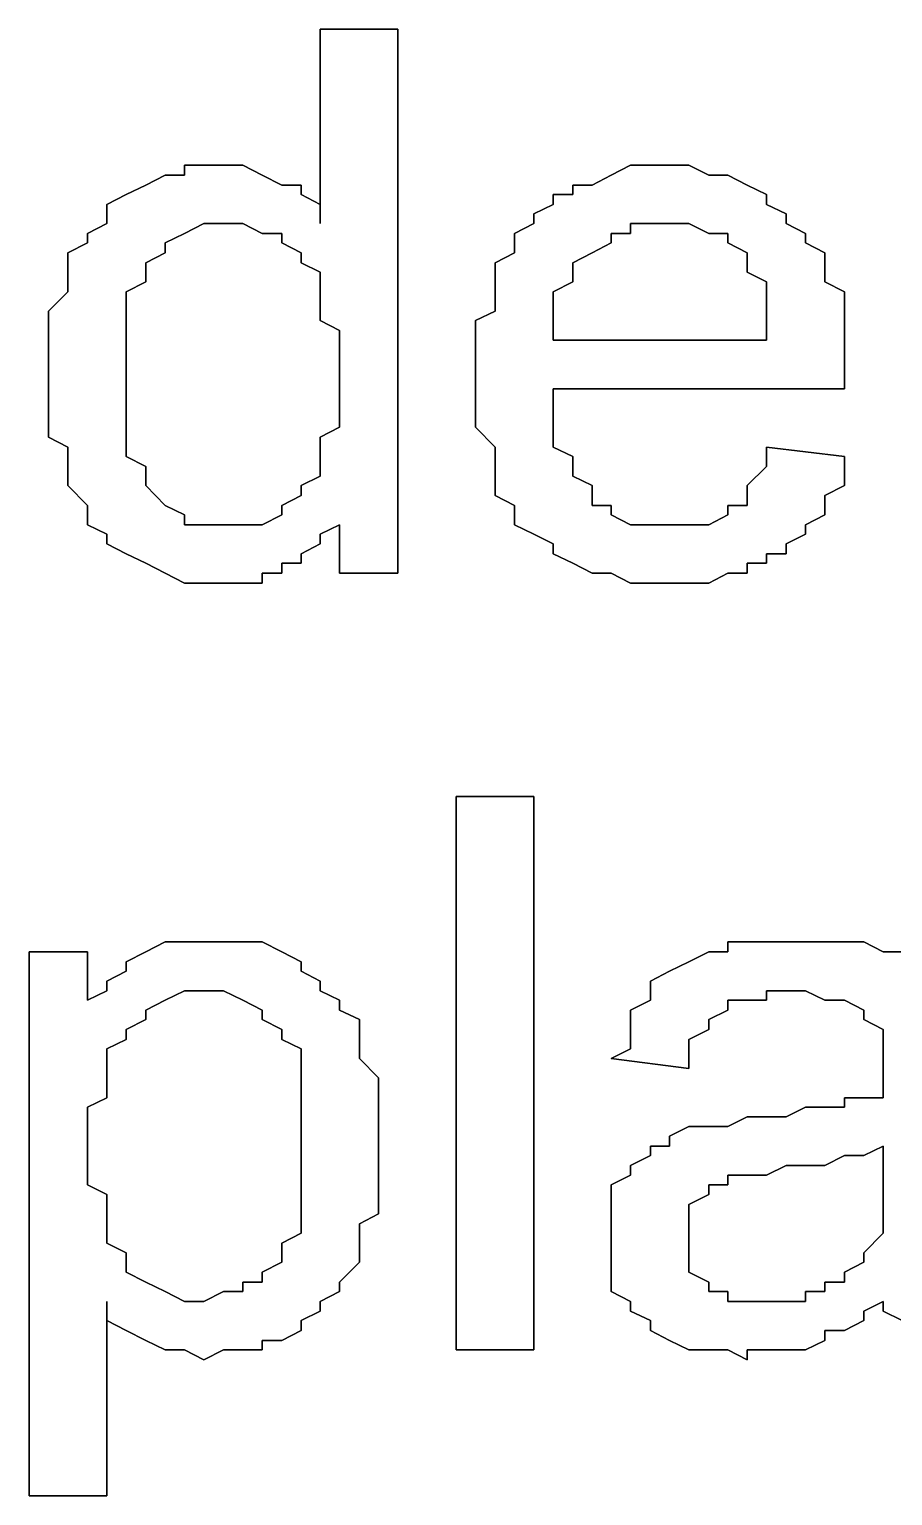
# Model space of a CAD drawing. Header units: metres. Extents: x 2.9 to 42.8, y 1.7 to 28.7.
# Drawn here: x 41.1339 to 41.2908, y 16.4306 to 16.697 of the extents above; entities that cross this region are included whole.
import ezdxf

# ---------------------------------------------------------------- set-up
doc = ezdxf.new("R2010")
doc.units = ezdxf.units.M
doc.layers.add('GRIS', color=8, linetype='Continuous')

msp = doc.modelspace()

# ---------------------------------------------------------------- linework, layer by layer
at = {"layer": 'GRIS', "lineweight": -3}
for points in [[(41.2009, 16.697), (41.1868, 16.697), (41.2009, 16.697)], [(41.1868, 16.697), (41.1868, 16.6617), (41.1868, 16.697)], [(41.2009, 16.5982), (41.2009, 16.697), (41.2009, 16.5982)], [(41.1656, 16.6723), (41.1621, 16.6723), (41.1656, 16.6723)], [(41.1621, 16.6723), (41.1621, 16.6705), (41.1621, 16.6723)], [(41.1692, 16.6723), (41.1656, 16.6723), (41.1692, 16.6723)], [(41.1727, 16.6723), (41.1692, 16.6723), (41.1727, 16.6723)], [(41.1762, 16.6705), (41.1727, 16.6723), (41.1762, 16.6705)], [(41.2432, 16.6723), (41.2397, 16.6705), (41.2432, 16.6723)], [(41.2468, 16.6723), (41.2432, 16.6723), (41.2468, 16.6723)], [(41.2503, 16.6723), (41.2468, 16.6723), (41.2503, 16.6723)], [(41.2538, 16.6723), (41.2503, 16.6723), (41.2538, 16.6723)], [(41.2574, 16.6705), (41.2538, 16.6723), (41.2574, 16.6705)], [(41.1551, 16.6687), (41.1515, 16.667), (41.1551, 16.6687)], [(41.1586, 16.6705), (41.1551, 16.6687), (41.1586, 16.6705)], [(41.1621, 16.6705), (41.1586, 16.6705), (41.1621, 16.6705)], [(41.1798, 16.6687), (41.1762, 16.6705), (41.1798, 16.6687)], [(41.1833, 16.6687), (41.1798, 16.6687), (41.1833, 16.6687)], [(41.1833, 16.667), (41.1833, 16.6687), (41.1833, 16.667)], [(41.2362, 16.6687), (41.2327, 16.6687), (41.2362, 16.6687)], [(41.2327, 16.6687), (41.2327, 16.667), (41.2327, 16.6687)], [(41.2397, 16.6705), (41.2362, 16.6687), (41.2397, 16.6705)], [(41.2609, 16.6705), (41.2574, 16.6705), (41.2609, 16.6705)], [(41.2644, 16.6687), (41.2609, 16.6705), (41.2644, 16.6687)], [(41.2679, 16.667), (41.2644, 16.6687), (41.2679, 16.667)], [(41.1515, 16.667), (41.148, 16.6652), (41.1515, 16.667)], [(41.1868, 16.6652), (41.1833, 16.667), (41.1868, 16.6652)], [(41.2327, 16.667), (41.2291, 16.667), (41.2327, 16.667)], [(41.2291, 16.667), (41.2291, 16.6652), (41.2291, 16.667)], [(41.2679, 16.6652), (41.2679, 16.667), (41.2679, 16.6652)], [(41.148, 16.6652), (41.148, 16.6635), (41.148, 16.6652)], [(41.148, 16.6635), (41.148, 16.6617), (41.148, 16.6635)], [(41.1868, 16.6635), (41.1868, 16.6652), (41.1868, 16.6635)], [(41.1868, 16.6617), (41.1868, 16.6635), (41.1868, 16.6617)], [(41.2291, 16.6652), (41.2256, 16.6635), (41.2291, 16.6652)], [(41.2256, 16.6635), (41.2256, 16.6617), (41.2256, 16.6635)], [(41.2715, 16.6635), (41.2679, 16.6652), (41.2715, 16.6635)], [(41.2715, 16.6617), (41.2715, 16.6635), (41.2715, 16.6617)], [(41.148, 16.6617), (41.1445, 16.6599), (41.148, 16.6617)], [(41.1621, 16.6599), (41.1656, 16.6617), (41.1621, 16.6599)], [(41.1656, 16.6617), (41.1692, 16.6617), (41.1656, 16.6617)], [(41.1692, 16.6617), (41.1727, 16.6617), (41.1692, 16.6617)], [(41.1727, 16.6617), (41.1762, 16.6599), (41.1727, 16.6617)], [(41.2256, 16.6617), (41.2221, 16.6599), (41.2256, 16.6617)], [(41.2432, 16.6599), (41.2432, 16.6617), (41.2432, 16.6599)], [(41.2432, 16.6617), (41.2468, 16.6617), (41.2432, 16.6617)], [(41.2468, 16.6617), (41.2503, 16.6617), (41.2468, 16.6617)], [(41.2503, 16.6617), (41.2538, 16.6617), (41.2503, 16.6617)], [(41.2538, 16.6617), (41.2574, 16.6599), (41.2538, 16.6617)], [(41.275, 16.6599), (41.2715, 16.6617), (41.275, 16.6599)], [(41.1445, 16.6582), (41.1409, 16.6564), (41.1445, 16.6582)], [(41.1445, 16.6599), (41.1445, 16.6582), (41.1445, 16.6599)], [(41.1586, 16.6582), (41.1621, 16.6599), (41.1586, 16.6582)], [(41.1586, 16.6564), (41.1586, 16.6582), (41.1586, 16.6564)], [(41.1762, 16.6599), (41.1798, 16.6599), (41.1762, 16.6599)], [(41.1798, 16.6599), (41.1798, 16.6582), (41.1798, 16.6599)], [(41.1798, 16.6582), (41.1833, 16.6564), (41.1798, 16.6582)], [(41.2221, 16.6599), (41.2221, 16.6582), (41.2221, 16.6599)], [(41.2221, 16.6582), (41.2221, 16.6564), (41.2221, 16.6582)], [(41.2362, 16.6564), (41.2397, 16.6582), (41.2362, 16.6564)], [(41.2397, 16.6582), (41.2397, 16.6599), (41.2397, 16.6582)], [(41.2397, 16.6599), (41.2432, 16.6599), (41.2397, 16.6599)], [(41.2574, 16.6599), (41.2609, 16.6599), (41.2574, 16.6599)], [(41.2609, 16.6599), (41.2609, 16.6582), (41.2609, 16.6599)], [(41.2609, 16.6582), (41.2644, 16.6564), (41.2609, 16.6582)], [(41.275, 16.6582), (41.275, 16.6599), (41.275, 16.6582)], [(41.2785, 16.6564), (41.275, 16.6582), (41.2785, 16.6564)], [(41.1409, 16.6564), (41.1409, 16.6529), (41.1409, 16.6564)], [(41.1551, 16.6546), (41.1586, 16.6564), (41.1551, 16.6546)], [(41.1833, 16.6564), (41.1833, 16.6546), (41.1833, 16.6564)], [(41.2221, 16.6564), (41.2186, 16.6546), (41.2221, 16.6564)], [(41.2327, 16.6546), (41.2362, 16.6564), (41.2327, 16.6546)], [(41.2644, 16.6564), (41.2644, 16.6546), (41.2644, 16.6564)], [(41.2785, 16.6546), (41.2785, 16.6564), (41.2785, 16.6546)], [(41.1409, 16.6529), (41.1409, 16.6511), (41.1409, 16.6529)], [(41.1551, 16.6529), (41.1551, 16.6546), (41.1551, 16.6529)], [(41.1551, 16.6511), (41.1551, 16.6529), (41.1551, 16.6511)], [(41.1833, 16.6546), (41.1868, 16.6529), (41.1833, 16.6546)], [(41.1868, 16.6529), (41.1868, 16.6511), (41.1868, 16.6529)], [(41.2186, 16.6546), (41.2186, 16.6529), (41.2186, 16.6546)], [(41.2186, 16.6529), (41.2186, 16.6511), (41.2186, 16.6529)], [(41.2327, 16.6529), (41.2327, 16.6546), (41.2327, 16.6529)], [(41.2327, 16.6511), (41.2327, 16.6529), (41.2327, 16.6511)], [(41.2644, 16.6546), (41.2644, 16.6529), (41.2644, 16.6546)], [(41.2644, 16.6529), (41.2679, 16.6511), (41.2644, 16.6529)], [(41.2785, 16.6529), (41.2785, 16.6546), (41.2785, 16.6529)], [(41.2785, 16.6511), (41.2785, 16.6529), (41.2785, 16.6511)], [(41.1409, 16.6511), (41.1409, 16.6493), (41.1409, 16.6511)], [(41.1515, 16.6493), (41.1551, 16.6511), (41.1515, 16.6493)], [(41.1868, 16.6511), (41.1868, 16.6476), (41.1868, 16.6511)], [(41.2186, 16.6511), (41.2186, 16.6493), (41.2186, 16.6511)], [(41.2291, 16.6493), (41.2327, 16.6511), (41.2291, 16.6493)], [(41.2679, 16.6511), (41.2679, 16.6493), (41.2679, 16.6511)], [(41.2821, 16.6493), (41.2785, 16.6511), (41.2821, 16.6493)], [(41.1409, 16.6493), (41.1374, 16.6458), (41.1409, 16.6493)], [(41.1515, 16.6476), (41.1515, 16.6493), (41.1515, 16.6476)], [(41.1515, 16.6458), (41.1515, 16.6476), (41.1515, 16.6458)], [(41.1868, 16.6476), (41.1868, 16.6458), (41.1868, 16.6476)], [(41.2186, 16.6493), (41.2186, 16.6458), (41.2186, 16.6493)], [(41.2291, 16.6458), (41.2291, 16.6493), (41.2291, 16.6458)], [(41.2679, 16.6493), (41.2679, 16.6458), (41.2679, 16.6493)], [(41.2821, 16.6458), (41.2821, 16.6493), (41.2821, 16.6458)], [(41.1374, 16.6458), (41.1374, 16.6441), (41.1374, 16.6458)], [(41.1515, 16.6441), (41.1515, 16.6458), (41.1515, 16.6441)], [(41.1868, 16.6458), (41.1868, 16.6441), (41.1868, 16.6458)], [(41.2186, 16.6458), (41.215, 16.6441), (41.2186, 16.6458)], [(41.2291, 16.6441), (41.2291, 16.6458), (41.2291, 16.6441)], [(41.2679, 16.6458), (41.2679, 16.6441), (41.2679, 16.6458)], [(41.2821, 16.6441), (41.2821, 16.6458), (41.2821, 16.6441)], [(41.1374, 16.6441), (41.1374, 16.6423), (41.1374, 16.6441)], [(41.1374, 16.6423), (41.1374, 16.6388), (41.1374, 16.6423)], [(41.1515, 16.6405), (41.1515, 16.6441), (41.1515, 16.6405)], [(41.1868, 16.6441), (41.1903, 16.6423), (41.1868, 16.6441)], [(41.1903, 16.6423), (41.1903, 16.6388), (41.1903, 16.6423)], [(41.215, 16.6441), (41.215, 16.6423), (41.215, 16.6441)], [(41.215, 16.6423), (41.215, 16.6388), (41.215, 16.6423)], [(41.2291, 16.6405), (41.2291, 16.6441), (41.2291, 16.6405)], [(41.2679, 16.6441), (41.2679, 16.6405), (41.2679, 16.6441)], [(41.2821, 16.6423), (41.2821, 16.6441), (41.2821, 16.6423)], [(41.2821, 16.6388), (41.2821, 16.6423), (41.2821, 16.6388)], [(41.1515, 16.6388), (41.1515, 16.6405), (41.1515, 16.6388)], [(41.2679, 16.6405), (41.2291, 16.6405), (41.2679, 16.6405)], [(41.1374, 16.6388), (41.1374, 16.637), (41.1374, 16.6388)], [(41.1374, 16.637), (41.1374, 16.6335), (41.1374, 16.637)], [(41.1515, 16.6352), (41.1515, 16.6388), (41.1515, 16.6352)], [(41.1903, 16.6388), (41.1903, 16.6352), (41.1903, 16.6388)], [(41.215, 16.6388), (41.215, 16.637), (41.215, 16.6388)], [(41.215, 16.637), (41.215, 16.6335), (41.215, 16.637)], [(41.2821, 16.637), (41.2821, 16.6388), (41.2821, 16.637)], [(41.2821, 16.6335), (41.2821, 16.637), (41.2821, 16.6335)], [(41.1515, 16.6335), (41.1515, 16.6352), (41.1515, 16.6335)], [(41.1903, 16.6352), (41.1903, 16.6335), (41.1903, 16.6352)], [(41.1374, 16.6335), (41.1374, 16.6299), (41.1374, 16.6335)], [(41.1515, 16.6317), (41.1515, 16.6335), (41.1515, 16.6317)], [(41.1515, 16.6282), (41.1515, 16.6317), (41.1515, 16.6282)], [(41.1903, 16.6335), (41.1903, 16.6299), (41.1903, 16.6335)], [(41.215, 16.6335), (41.215, 16.6317), (41.215, 16.6335)], [(41.215, 16.6317), (41.215, 16.6299), (41.215, 16.6317)], [(41.2291, 16.6282), (41.2291, 16.6317), (41.2291, 16.6282)], [(41.2291, 16.6317), (41.2821, 16.6317), (41.2291, 16.6317)], [(41.2821, 16.6317), (41.2821, 16.6335), (41.2821, 16.6317)], [(41.1374, 16.6299), (41.1374, 16.6282), (41.1374, 16.6299)], [(41.1903, 16.6299), (41.1903, 16.6282), (41.1903, 16.6299)], [(41.215, 16.6299), (41.215, 16.6264), (41.215, 16.6299)], [(41.1374, 16.6282), (41.1374, 16.6247), (41.1374, 16.6282)], [(41.1515, 16.6264), (41.1515, 16.6282), (41.1515, 16.6264)], [(41.1515, 16.6229), (41.1515, 16.6264), (41.1515, 16.6229)], [(41.1903, 16.6282), (41.1903, 16.6247), (41.1903, 16.6282)], [(41.215, 16.6264), (41.215, 16.6247), (41.215, 16.6264)], [(41.2291, 16.6264), (41.2291, 16.6282), (41.2291, 16.6264)], [(41.2291, 16.6229), (41.2291, 16.6264), (41.2291, 16.6229)], [(41.1374, 16.6247), (41.1374, 16.6229), (41.1374, 16.6247)], [(41.1903, 16.6247), (41.1868, 16.6229), (41.1903, 16.6247)], [(41.215, 16.6247), (41.2186, 16.6211), (41.215, 16.6247)], [(41.1374, 16.6229), (41.1409, 16.6211), (41.1374, 16.6229)], [(41.1409, 16.6211), (41.1409, 16.6194), (41.1409, 16.6211)], [(41.1515, 16.6211), (41.1515, 16.6229), (41.1515, 16.6211)], [(41.1515, 16.6194), (41.1515, 16.6211), (41.1515, 16.6194)], [(41.1868, 16.6229), (41.1868, 16.6211), (41.1868, 16.6229)], [(41.1868, 16.6211), (41.1868, 16.6176), (41.1868, 16.6211)], [(41.2186, 16.6211), (41.2186, 16.6194), (41.2186, 16.6211)], [(41.2291, 16.6211), (41.2291, 16.6229), (41.2291, 16.6211)], [(41.2327, 16.6194), (41.2291, 16.6211), (41.2327, 16.6194)], [(41.2679, 16.6211), (41.2679, 16.6194), (41.2679, 16.6211)], [(41.2821, 16.6194), (41.2679, 16.6211), (41.2821, 16.6194)], [(41.1409, 16.6194), (41.1409, 16.6158), (41.1409, 16.6194)], [(41.1551, 16.6176), (41.1515, 16.6194), (41.1551, 16.6176)], [(41.2186, 16.6194), (41.2186, 16.6176), (41.2186, 16.6194)], [(41.2327, 16.6176), (41.2327, 16.6194), (41.2327, 16.6176)], [(41.2679, 16.6194), (41.2679, 16.6176), (41.2679, 16.6194)], [(41.2821, 16.6176), (41.2821, 16.6194), (41.2821, 16.6176)], [(41.1409, 16.6158), (41.1409, 16.6141), (41.1409, 16.6158)], [(41.1551, 16.6158), (41.1551, 16.6176), (41.1551, 16.6158)], [(41.1551, 16.6141), (41.1551, 16.6158), (41.1551, 16.6141)], [(41.1868, 16.6158), (41.1833, 16.6141), (41.1868, 16.6158)], [(41.1868, 16.6176), (41.1868, 16.6158), (41.1868, 16.6176)], [(41.2186, 16.6176), (41.2186, 16.6158), (41.2186, 16.6176)], [(41.2186, 16.6158), (41.2186, 16.6123), (41.2186, 16.6158)], [(41.2327, 16.6158), (41.2327, 16.6176), (41.2327, 16.6158)], [(41.2362, 16.6141), (41.2327, 16.6158), (41.2362, 16.6141)], [(41.2679, 16.6176), (41.2644, 16.6141), (41.2679, 16.6176)], [(41.2821, 16.6141), (41.2821, 16.6176), (41.2821, 16.6141)], [(41.1409, 16.6141), (41.1445, 16.6105), (41.1409, 16.6141)], [(41.1586, 16.6105), (41.1551, 16.6141), (41.1586, 16.6105)], [(41.1833, 16.6141), (41.1833, 16.6123), (41.1833, 16.6141)], [(41.2362, 16.6123), (41.2362, 16.6141), (41.2362, 16.6123)], [(41.2644, 16.6141), (41.2644, 16.6123), (41.2644, 16.6141)], [(41.2785, 16.6123), (41.2821, 16.6141), (41.2785, 16.6123)], [(41.1445, 16.6105), (41.1445, 16.6088), (41.1445, 16.6105)], [(41.1621, 16.6088), (41.1586, 16.6105), (41.1621, 16.6088)], [(41.1833, 16.6123), (41.1798, 16.6105), (41.1833, 16.6123)], [(41.1798, 16.6105), (41.1798, 16.6088), (41.1798, 16.6105)], [(41.2186, 16.6123), (41.2221, 16.6105), (41.2186, 16.6123)], [(41.2221, 16.6105), (41.2221, 16.6088), (41.2221, 16.6105)], [(41.2362, 16.6105), (41.2362, 16.6123), (41.2362, 16.6105)], [(41.2397, 16.6105), (41.2362, 16.6105), (41.2397, 16.6105)], [(41.2397, 16.6088), (41.2397, 16.6105), (41.2397, 16.6088)], [(41.2644, 16.6105), (41.2609, 16.6105), (41.2644, 16.6105)], [(41.2609, 16.6105), (41.2609, 16.6088), (41.2609, 16.6105)], [(41.2644, 16.6123), (41.2644, 16.6105), (41.2644, 16.6123)], [(41.2785, 16.6105), (41.2785, 16.6123), (41.2785, 16.6105)], [(41.2785, 16.6088), (41.2785, 16.6105), (41.2785, 16.6088)], [(41.1445, 16.6088), (41.1445, 16.607), (41.1445, 16.6088)], [(41.1621, 16.607), (41.1621, 16.6088), (41.1621, 16.607)], [(41.1798, 16.6088), (41.1762, 16.607), (41.1798, 16.6088)], [(41.2221, 16.6088), (41.2221, 16.607), (41.2221, 16.6088)], [(41.2432, 16.607), (41.2397, 16.6088), (41.2432, 16.607)], [(41.2609, 16.6088), (41.2574, 16.607), (41.2609, 16.6088)], [(41.275, 16.607), (41.2785, 16.6088), (41.275, 16.607)], [(41.1445, 16.607), (41.148, 16.6053), (41.1445, 16.607)], [(41.148, 16.6053), (41.148, 16.6035), (41.148, 16.6053)], [(41.1656, 16.607), (41.1621, 16.607), (41.1656, 16.607)], [(41.1692, 16.607), (41.1656, 16.607), (41.1692, 16.607)], [(41.1727, 16.607), (41.1692, 16.607), (41.1727, 16.607)], [(41.1762, 16.607), (41.1727, 16.607), (41.1762, 16.607)], [(41.1868, 16.6053), (41.1903, 16.607), (41.1868, 16.6053)], [(41.1868, 16.6035), (41.1868, 16.6053), (41.1868, 16.6035)], [(41.1903, 16.607), (41.1903, 16.5982), (41.1903, 16.607)], [(41.2221, 16.607), (41.2256, 16.6053), (41.2221, 16.607)], [(41.2256, 16.6053), (41.2291, 16.6035), (41.2256, 16.6053)], [(41.2468, 16.607), (41.2432, 16.607), (41.2468, 16.607)], [(41.2503, 16.607), (41.2468, 16.607), (41.2503, 16.607)], [(41.2538, 16.607), (41.2503, 16.607), (41.2538, 16.607)], [(41.2574, 16.607), (41.2538, 16.607), (41.2574, 16.607)], [(41.2715, 16.6035), (41.275, 16.6053), (41.2715, 16.6035)], [(41.275, 16.6053), (41.275, 16.607), (41.275, 16.6053)], [(41.148, 16.6035), (41.1515, 16.6017), (41.148, 16.6035)], [(41.1833, 16.6017), (41.1868, 16.6035), (41.1833, 16.6017)], [(41.2291, 16.6035), (41.2291, 16.6017), (41.2291, 16.6035)], [(41.2715, 16.6017), (41.2715, 16.6035), (41.2715, 16.6017)], [(41.1515, 16.6017), (41.1551, 16.6), (41.1515, 16.6017)], [(41.1551, 16.6), (41.1586, 16.5982), (41.1551, 16.6)], [(41.1798, 16.5982), (41.1798, 16.6), (41.1798, 16.5982)], [(41.1798, 16.6), (41.1833, 16.6), (41.1798, 16.6)], [(41.1833, 16.6), (41.1833, 16.6017), (41.1833, 16.6)], [(41.2291, 16.6017), (41.2327, 16.6), (41.2291, 16.6017)], [(41.2327, 16.6), (41.2362, 16.5982), (41.2327, 16.6)], [(41.2644, 16.5982), (41.2644, 16.6), (41.2644, 16.5982)], [(41.2644, 16.6), (41.2679, 16.6), (41.2644, 16.6)], [(41.2679, 16.6), (41.2679, 16.6017), (41.2679, 16.6)], [(41.2679, 16.6017), (41.2715, 16.6017), (41.2679, 16.6017)], [(41.1586, 16.5982), (41.1621, 16.5964), (41.1586, 16.5982)], [(41.1762, 16.5964), (41.1762, 16.5982), (41.1762, 16.5964)], [(41.1762, 16.5982), (41.1798, 16.5982), (41.1762, 16.5982)], [(41.1903, 16.5982), (41.2009, 16.5982), (41.1903, 16.5982)], [(41.2362, 16.5982), (41.2397, 16.5982), (41.2362, 16.5982)], [(41.2397, 16.5982), (41.2432, 16.5964), (41.2397, 16.5982)], [(41.2574, 16.5964), (41.2609, 16.5982), (41.2574, 16.5964)], [(41.2609, 16.5982), (41.2644, 16.5982), (41.2609, 16.5982)], [(41.1621, 16.5964), (41.1656, 16.5964), (41.1621, 16.5964)], [(41.1656, 16.5964), (41.1692, 16.5964), (41.1656, 16.5964)], [(41.1692, 16.5964), (41.1727, 16.5964), (41.1692, 16.5964)], [(41.1727, 16.5964), (41.1762, 16.5964), (41.1727, 16.5964)], [(41.2432, 16.5964), (41.2468, 16.5964), (41.2432, 16.5964)], [(41.2468, 16.5964), (41.2503, 16.5964), (41.2468, 16.5964)], [(41.2503, 16.5964), (41.2538, 16.5964), (41.2503, 16.5964)], [(41.2538, 16.5964), (41.2574, 16.5964), (41.2538, 16.5964)], [(41.2256, 16.5576), (41.2115, 16.5576), (41.2256, 16.5576)], [(41.2115, 16.5576), (41.2115, 16.4571), (41.2115, 16.5576)], [(41.2256, 16.4571), (41.2256, 16.5576), (41.2256, 16.4571)], [(41.1586, 16.5312), (41.1551, 16.5294), (41.1586, 16.5312)], [(41.1621, 16.5312), (41.1586, 16.5312), (41.1621, 16.5312)], [(41.1656, 16.5312), (41.1621, 16.5312), (41.1656, 16.5312)], [(41.1692, 16.5312), (41.1656, 16.5312), (41.1692, 16.5312)], [(41.1727, 16.5312), (41.1692, 16.5312), (41.1727, 16.5312)], [(41.1762, 16.5312), (41.1727, 16.5312), (41.1762, 16.5312)], [(41.1798, 16.5294), (41.1762, 16.5312), (41.1798, 16.5294)], [(41.2644, 16.5312), (41.2609, 16.5312), (41.2644, 16.5312)], [(41.2609, 16.5312), (41.2609, 16.5294), (41.2609, 16.5312)], [(41.2679, 16.5312), (41.2644, 16.5312), (41.2679, 16.5312)], [(41.2715, 16.5312), (41.2679, 16.5312), (41.2715, 16.5312)], [(41.275, 16.5312), (41.2715, 16.5312), (41.275, 16.5312)], [(41.2785, 16.5312), (41.275, 16.5312), (41.2785, 16.5312)], [(41.2821, 16.5312), (41.2785, 16.5312), (41.2821, 16.5312)], [(41.2856, 16.5312), (41.2821, 16.5312), (41.2856, 16.5312)], [(41.2891, 16.5294), (41.2856, 16.5312), (41.2891, 16.5294)], [(41.1445, 16.5294), (41.1339, 16.5294), (41.1445, 16.5294)], [(41.1339, 16.5294), (41.1339, 16.4306), (41.1339, 16.5294)], [(41.1445, 16.5206), (41.1445, 16.5294), (41.1445, 16.5206)], [(41.1551, 16.5294), (41.1515, 16.5276), (41.1551, 16.5294)], [(41.1515, 16.5276), (41.1515, 16.5259), (41.1515, 16.5276)], [(41.1833, 16.5276), (41.1798, 16.5294), (41.1833, 16.5276)], [(41.1833, 16.5259), (41.1833, 16.5276), (41.1833, 16.5259)], [(41.2538, 16.5276), (41.2503, 16.5259), (41.2538, 16.5276)], [(41.2574, 16.5294), (41.2538, 16.5276), (41.2574, 16.5294)], [(41.2609, 16.5294), (41.2574, 16.5294), (41.2609, 16.5294)], [(41.2926, 16.5294), (41.2891, 16.5294), (41.2926, 16.5294)], [(41.1515, 16.5259), (41.148, 16.5241), (41.1515, 16.5259)], [(41.1868, 16.5241), (41.1833, 16.5259), (41.1868, 16.5241)], [(41.2503, 16.5259), (41.2468, 16.5241), (41.2503, 16.5259)], [(41.148, 16.5223), (41.1445, 16.5206), (41.148, 16.5223)], [(41.148, 16.5241), (41.148, 16.5223), (41.148, 16.5241)], [(41.1586, 16.5206), (41.1621, 16.5223), (41.1586, 16.5206)], [(41.1621, 16.5223), (41.1656, 16.5223), (41.1621, 16.5223)], [(41.1656, 16.5223), (41.1692, 16.5223), (41.1656, 16.5223)], [(41.1692, 16.5223), (41.1727, 16.5206), (41.1692, 16.5223)], [(41.1868, 16.5223), (41.1868, 16.5241), (41.1868, 16.5223)], [(41.1903, 16.5206), (41.1868, 16.5223), (41.1903, 16.5206)], [(41.2468, 16.5241), (41.2468, 16.5223), (41.2468, 16.5241)], [(41.2468, 16.5223), (41.2468, 16.5206), (41.2468, 16.5223)], [(41.2679, 16.5206), (41.2679, 16.5223), (41.2679, 16.5206)], [(41.2679, 16.5223), (41.2715, 16.5223), (41.2679, 16.5223)], [(41.2715, 16.5223), (41.275, 16.5223), (41.2715, 16.5223)], [(41.275, 16.5223), (41.2785, 16.5206), (41.275, 16.5223)], [(41.1551, 16.5188), (41.1586, 16.5206), (41.1551, 16.5188)], [(41.1727, 16.5206), (41.1762, 16.5188), (41.1727, 16.5206)], [(41.1903, 16.5188), (41.1903, 16.5206), (41.1903, 16.5188)], [(41.2468, 16.5206), (41.2432, 16.5188), (41.2468, 16.5206)], [(41.2609, 16.5188), (41.2609, 16.5206), (41.2609, 16.5188)], [(41.2609, 16.5206), (41.2644, 16.5206), (41.2609, 16.5206)], [(41.2644, 16.5206), (41.2679, 16.5206), (41.2644, 16.5206)], [(41.2785, 16.5206), (41.2821, 16.5206), (41.2785, 16.5206)], [(41.2821, 16.5206), (41.2856, 16.5188), (41.2821, 16.5206)], [(41.1515, 16.5153), (41.1551, 16.5171), (41.1515, 16.5153)], [(41.1551, 16.5171), (41.1551, 16.5188), (41.1551, 16.5171)], [(41.1762, 16.5188), (41.1762, 16.5171), (41.1762, 16.5188)], [(41.1762, 16.5171), (41.1798, 16.5153), (41.1762, 16.5171)], [(41.1939, 16.5171), (41.1903, 16.5188), (41.1939, 16.5171)], [(41.1939, 16.5135), (41.1939, 16.5171), (41.1939, 16.5135)], [(41.2432, 16.5188), (41.2432, 16.5171), (41.2432, 16.5188)], [(41.2432, 16.5171), (41.2432, 16.5153), (41.2432, 16.5171)], [(41.2574, 16.5171), (41.2609, 16.5188), (41.2574, 16.5171)], [(41.2574, 16.5153), (41.2574, 16.5171), (41.2574, 16.5153)], [(41.2856, 16.5188), (41.2856, 16.5171), (41.2856, 16.5188)], [(41.2856, 16.5171), (41.2891, 16.5153), (41.2856, 16.5171)], [(41.1515, 16.5135), (41.1515, 16.5153), (41.1515, 16.5135)], [(41.1798, 16.5153), (41.1798, 16.5135), (41.1798, 16.5153)], [(41.2432, 16.5153), (41.2432, 16.5118), (41.2432, 16.5153)], [(41.2538, 16.5135), (41.2574, 16.5153), (41.2538, 16.5135)], [(41.2891, 16.5153), (41.2891, 16.5118), (41.2891, 16.5153)], [(41.148, 16.5118), (41.1515, 16.5135), (41.148, 16.5118)], [(41.148, 16.51), (41.148, 16.5118), (41.148, 16.51)], [(41.1798, 16.5135), (41.1833, 16.5118), (41.1798, 16.5135)], [(41.1833, 16.5118), (41.1833, 16.51), (41.1833, 16.5118)], [(41.1939, 16.5118), (41.1939, 16.5135), (41.1939, 16.5118)], [(41.1939, 16.51), (41.1939, 16.5118), (41.1939, 16.51)], [(41.2432, 16.5118), (41.2397, 16.51), (41.2432, 16.5118)], [(41.2538, 16.5118), (41.2538, 16.5135), (41.2538, 16.5118)], [(41.2538, 16.5082), (41.2538, 16.5118), (41.2538, 16.5082)], [(41.2891, 16.5118), (41.2891, 16.51), (41.2891, 16.5118)], [(41.148, 16.5082), (41.148, 16.51), (41.148, 16.5082)], [(41.1833, 16.51), (41.1833, 16.5082), (41.1833, 16.51)], [(41.1974, 16.5065), (41.1939, 16.51), (41.1974, 16.5065)], [(41.2397, 16.51), (41.2538, 16.5082), (41.2397, 16.51)], [(41.2891, 16.51), (41.2891, 16.5065), (41.2891, 16.51)], [(41.148, 16.5047), (41.148, 16.5082), (41.148, 16.5047)], [(41.1833, 16.5082), (41.1833, 16.5047), (41.1833, 16.5082)], [(41.1974, 16.5047), (41.1974, 16.5065), (41.1974, 16.5047)], [(41.2891, 16.5065), (41.2891, 16.5029), (41.2891, 16.5065)], [(41.148, 16.5029), (41.148, 16.5047), (41.148, 16.5029)], [(41.1833, 16.5047), (41.1833, 16.5029), (41.1833, 16.5047)], [(41.1974, 16.5029), (41.1974, 16.5047), (41.1974, 16.5029)], [(41.1445, 16.5012), (41.148, 16.5029), (41.1445, 16.5012)], [(41.1445, 16.4977), (41.1445, 16.5012), (41.1445, 16.4977)], [(41.1833, 16.5029), (41.1833, 16.5012), (41.1833, 16.5029)], [(41.1833, 16.5012), (41.1833, 16.4977), (41.1833, 16.5012)], [(41.1974, 16.4994), (41.1974, 16.5029), (41.1974, 16.4994)], [(41.275, 16.5012), (41.2715, 16.4994), (41.275, 16.5012)], [(41.2785, 16.5012), (41.275, 16.5012), (41.2785, 16.5012)], [(41.2821, 16.5012), (41.2785, 16.5012), (41.2821, 16.5012)], [(41.2856, 16.5029), (41.2821, 16.5029), (41.2856, 16.5029)], [(41.2821, 16.5029), (41.2821, 16.5012), (41.2821, 16.5029)], [(41.2891, 16.5029), (41.2856, 16.5029), (41.2891, 16.5029)], [(41.1974, 16.4977), (41.1974, 16.4994), (41.1974, 16.4977)], [(41.2644, 16.4994), (41.2609, 16.4977), (41.2644, 16.4994)], [(41.2679, 16.4994), (41.2644, 16.4994), (41.2679, 16.4994)], [(41.2715, 16.4994), (41.2679, 16.4994), (41.2715, 16.4994)], [(41.1445, 16.4959), (41.1445, 16.4977), (41.1445, 16.4959)], [(41.1445, 16.4941), (41.1445, 16.4959), (41.1445, 16.4941)], [(41.1833, 16.4977), (41.1833, 16.4941), (41.1833, 16.4977)], [(41.1974, 16.4941), (41.1974, 16.4977), (41.1974, 16.4941)], [(41.2538, 16.4977), (41.2503, 16.4959), (41.2538, 16.4977)], [(41.2503, 16.4959), (41.2503, 16.4941), (41.2503, 16.4959)], [(41.2574, 16.4977), (41.2538, 16.4977), (41.2574, 16.4977)], [(41.2609, 16.4977), (41.2574, 16.4977), (41.2609, 16.4977)], [(41.1445, 16.4906), (41.1445, 16.4941), (41.1445, 16.4906)], [(41.1833, 16.4941), (41.1833, 16.4924), (41.1833, 16.4941)], [(41.1974, 16.4924), (41.1974, 16.4941), (41.1974, 16.4924)], [(41.2503, 16.4941), (41.2468, 16.4941), (41.2503, 16.4941)], [(41.2468, 16.4941), (41.2468, 16.4924), (41.2468, 16.4941)], [(41.2856, 16.4924), (41.2891, 16.4941), (41.2856, 16.4924)], [(41.2891, 16.4941), (41.2891, 16.4888), (41.2891, 16.4941)], [(41.1445, 16.4871), (41.1445, 16.4906), (41.1445, 16.4871)], [(41.1833, 16.4924), (41.1833, 16.4906), (41.1833, 16.4924)], [(41.1833, 16.4906), (41.1833, 16.4871), (41.1833, 16.4906)], [(41.1974, 16.4888), (41.1974, 16.4924), (41.1974, 16.4888)], [(41.2468, 16.4924), (41.2432, 16.4906), (41.2468, 16.4924)], [(41.2432, 16.4906), (41.2432, 16.4888), (41.2432, 16.4906)], [(41.2679, 16.4888), (41.2715, 16.4906), (41.2679, 16.4888)], [(41.2715, 16.4906), (41.275, 16.4906), (41.2715, 16.4906)], [(41.275, 16.4906), (41.2785, 16.4906), (41.275, 16.4906)], [(41.2785, 16.4906), (41.2821, 16.4924), (41.2785, 16.4906)], [(41.2821, 16.4924), (41.2856, 16.4924), (41.2821, 16.4924)], [(41.1974, 16.4871), (41.1974, 16.4888), (41.1974, 16.4871)], [(41.2432, 16.4888), (41.2397, 16.4871), (41.2432, 16.4888)], [(41.2609, 16.4871), (41.2609, 16.4888), (41.2609, 16.4871)], [(41.2609, 16.4888), (41.2644, 16.4888), (41.2609, 16.4888)], [(41.2644, 16.4888), (41.2679, 16.4888), (41.2644, 16.4888)], [(41.2891, 16.4888), (41.2891, 16.4853), (41.2891, 16.4888)], [(41.148, 16.4853), (41.1445, 16.4871), (41.148, 16.4853)], [(41.148, 16.4835), (41.148, 16.4853), (41.148, 16.4835)], [(41.1833, 16.4871), (41.1833, 16.4853), (41.1833, 16.4871)], [(41.1833, 16.4853), (41.1833, 16.4818), (41.1833, 16.4853)], [(41.1974, 16.4853), (41.1974, 16.4871), (41.1974, 16.4853)], [(41.1974, 16.4818), (41.1974, 16.4853), (41.1974, 16.4818)], [(41.2397, 16.4871), (41.2397, 16.4853), (41.2397, 16.4871)], [(41.2397, 16.4853), (41.2397, 16.4835), (41.2397, 16.4853)], [(41.2538, 16.4835), (41.2574, 16.4853), (41.2538, 16.4835)], [(41.2574, 16.4853), (41.2574, 16.4871), (41.2574, 16.4853)], [(41.2574, 16.4871), (41.2609, 16.4871), (41.2574, 16.4871)], [(41.2891, 16.4853), (41.2891, 16.4835), (41.2891, 16.4853)], [(41.148, 16.48), (41.148, 16.4835), (41.148, 16.48)], [(41.2397, 16.4835), (41.2397, 16.4818), (41.2397, 16.4835)], [(41.2538, 16.4818), (41.2538, 16.4835), (41.2538, 16.4818)], [(41.2891, 16.4835), (41.2891, 16.4818), (41.2891, 16.4835)], [(41.148, 16.4783), (41.148, 16.48), (41.148, 16.4783)], [(41.1833, 16.4818), (41.1833, 16.48), (41.1833, 16.4818)], [(41.1833, 16.48), (41.1833, 16.4783), (41.1833, 16.48)], [(41.1939, 16.48), (41.1974, 16.4818), (41.1939, 16.48)], [(41.1939, 16.4783), (41.1939, 16.48), (41.1939, 16.4783)], [(41.2397, 16.4818), (41.2397, 16.48), (41.2397, 16.4818)], [(41.2397, 16.48), (41.2397, 16.4765), (41.2397, 16.48)], [(41.2538, 16.4783), (41.2538, 16.4818), (41.2538, 16.4783)], [(41.2891, 16.4818), (41.2891, 16.4783), (41.2891, 16.4818)], [(41.148, 16.4765), (41.148, 16.4783), (41.148, 16.4765)], [(41.1833, 16.4783), (41.1798, 16.4765), (41.1833, 16.4783)], [(41.1939, 16.4765), (41.1939, 16.4783), (41.1939, 16.4765)], [(41.2538, 16.4765), (41.2538, 16.4783), (41.2538, 16.4765)], [(41.2891, 16.4783), (41.2856, 16.4747), (41.2891, 16.4783)], [(41.1515, 16.4747), (41.148, 16.4765), (41.1515, 16.4747)], [(41.1515, 16.473), (41.1515, 16.4747), (41.1515, 16.473)], [(41.1798, 16.4765), (41.1798, 16.4747), (41.1798, 16.4765)], [(41.1798, 16.4747), (41.1798, 16.473), (41.1798, 16.4747)], [(41.1939, 16.4747), (41.1939, 16.4765), (41.1939, 16.4747)], [(41.1939, 16.473), (41.1939, 16.4747), (41.1939, 16.473)], [(41.2397, 16.4765), (41.2397, 16.4747), (41.2397, 16.4765)], [(41.2397, 16.4747), (41.2397, 16.4712), (41.2397, 16.4747)], [(41.2538, 16.4747), (41.2538, 16.4765), (41.2538, 16.4747)], [(41.2538, 16.473), (41.2538, 16.4747), (41.2538, 16.473)], [(41.2856, 16.4747), (41.2856, 16.473), (41.2856, 16.4747)], [(41.1515, 16.4712), (41.1515, 16.473), (41.1515, 16.4712)], [(41.1798, 16.473), (41.1762, 16.4712), (41.1798, 16.473)], [(41.1903, 16.4694), (41.1939, 16.473), (41.1903, 16.4694)], [(41.2538, 16.4712), (41.2538, 16.473), (41.2538, 16.4712)], [(41.2856, 16.473), (41.2821, 16.4712), (41.2856, 16.473)], [(41.1551, 16.4694), (41.1515, 16.4712), (41.1551, 16.4694)], [(41.1586, 16.4677), (41.1551, 16.4694), (41.1586, 16.4677)], [(41.1762, 16.4694), (41.1727, 16.4694), (41.1762, 16.4694)], [(41.1727, 16.4694), (41.1727, 16.4677), (41.1727, 16.4694)], [(41.1762, 16.4712), (41.1762, 16.4694), (41.1762, 16.4712)], [(41.1903, 16.4677), (41.1903, 16.4694), (41.1903, 16.4677)], [(41.2397, 16.4712), (41.2397, 16.4694), (41.2397, 16.4712)], [(41.2397, 16.4694), (41.2397, 16.4677), (41.2397, 16.4694)], [(41.2574, 16.4694), (41.2538, 16.4712), (41.2574, 16.4694)], [(41.2574, 16.4677), (41.2574, 16.4694), (41.2574, 16.4677)], [(41.2821, 16.4694), (41.2785, 16.4694), (41.2821, 16.4694)], [(41.2785, 16.4694), (41.2785, 16.4677), (41.2785, 16.4694)], [(41.2821, 16.4712), (41.2821, 16.4694), (41.2821, 16.4712)], [(41.1621, 16.4659), (41.1586, 16.4677), (41.1621, 16.4659)], [(41.1692, 16.4677), (41.1656, 16.4659), (41.1692, 16.4677)], [(41.1727, 16.4677), (41.1692, 16.4677), (41.1727, 16.4677)], [(41.1868, 16.4659), (41.1903, 16.4677), (41.1868, 16.4659)], [(41.2397, 16.4677), (41.2432, 16.4659), (41.2397, 16.4677)], [(41.2609, 16.4677), (41.2574, 16.4677), (41.2609, 16.4677)], [(41.2609, 16.4659), (41.2609, 16.4677), (41.2609, 16.4659)], [(41.2785, 16.4677), (41.275, 16.4677), (41.2785, 16.4677)], [(41.275, 16.4677), (41.275, 16.4659), (41.275, 16.4677)], [(41.148, 16.4306), (41.148, 16.4659), (41.148, 16.4306)], [(41.148, 16.4659), (41.148, 16.4641), (41.148, 16.4659)], [(41.148, 16.4641), (41.148, 16.4624), (41.148, 16.4641)], [(41.1656, 16.4659), (41.1621, 16.4659), (41.1656, 16.4659)], [(41.1833, 16.4624), (41.1868, 16.4641), (41.1833, 16.4624)], [(41.1868, 16.4641), (41.1868, 16.4659), (41.1868, 16.4641)], [(41.2432, 16.4659), (41.2432, 16.4641), (41.2432, 16.4659)], [(41.2432, 16.4641), (41.2468, 16.4624), (41.2432, 16.4641)], [(41.2644, 16.4659), (41.2609, 16.4659), (41.2644, 16.4659)], [(41.2679, 16.4659), (41.2644, 16.4659), (41.2679, 16.4659)], [(41.2715, 16.4659), (41.2679, 16.4659), (41.2715, 16.4659)], [(41.275, 16.4659), (41.2715, 16.4659), (41.275, 16.4659)], [(41.2856, 16.4641), (41.2891, 16.4659), (41.2856, 16.4641)], [(41.2856, 16.4624), (41.2856, 16.4641), (41.2856, 16.4624)], [(41.2891, 16.4659), (41.2891, 16.4641), (41.2891, 16.4659)], [(41.2891, 16.4641), (41.2926, 16.4624), (41.2891, 16.4641)], [(41.148, 16.4624), (41.1515, 16.4606), (41.148, 16.4624)], [(41.1833, 16.4606), (41.1833, 16.4624), (41.1833, 16.4606)], [(41.2468, 16.4624), (41.2468, 16.4606), (41.2468, 16.4624)], [(41.2821, 16.4606), (41.2856, 16.4624), (41.2821, 16.4606)], [(41.1515, 16.4606), (41.1551, 16.4588), (41.1515, 16.4606)], [(41.1551, 16.4588), (41.1586, 16.4571), (41.1551, 16.4588)], [(41.1762, 16.4571), (41.1762, 16.4588), (41.1762, 16.4571)], [(41.1762, 16.4588), (41.1798, 16.4588), (41.1762, 16.4588)], [(41.1798, 16.4588), (41.1833, 16.4606), (41.1798, 16.4588)], [(41.2468, 16.4606), (41.2503, 16.4588), (41.2468, 16.4606)], [(41.2503, 16.4588), (41.2538, 16.4571), (41.2503, 16.4588)], [(41.275, 16.4571), (41.2785, 16.4588), (41.275, 16.4571)], [(41.2785, 16.4588), (41.2785, 16.4606), (41.2785, 16.4588)], [(41.2785, 16.4606), (41.2821, 16.4606), (41.2785, 16.4606)], [(41.1586, 16.4571), (41.1621, 16.4571), (41.1586, 16.4571)], [(41.1621, 16.4571), (41.1656, 16.4553), (41.1621, 16.4571)], [(41.1656, 16.4553), (41.1692, 16.4571), (41.1656, 16.4553)], [(41.1692, 16.4571), (41.1727, 16.4571), (41.1692, 16.4571)], [(41.1727, 16.4571), (41.1762, 16.4571), (41.1727, 16.4571)], [(41.2115, 16.4571), (41.2256, 16.4571), (41.2115, 16.4571)], [(41.2538, 16.4571), (41.2574, 16.4571), (41.2538, 16.4571)], [(41.2574, 16.4571), (41.2609, 16.4571), (41.2574, 16.4571)], [(41.2609, 16.4571), (41.2644, 16.4553), (41.2609, 16.4571)], [(41.2644, 16.4553), (41.2644, 16.4571), (41.2644, 16.4553)], [(41.2644, 16.4571), (41.2679, 16.4571), (41.2644, 16.4571)], [(41.2679, 16.4571), (41.2715, 16.4571), (41.2679, 16.4571)], [(41.2715, 16.4571), (41.275, 16.4571), (41.2715, 16.4571)], [(41.1339, 16.4306), (41.148, 16.4306), (41.1339, 16.4306)]]:
    msp.add_lwpolyline(points, dxfattribs=at)

doc.saveas('drawing.dxf')
